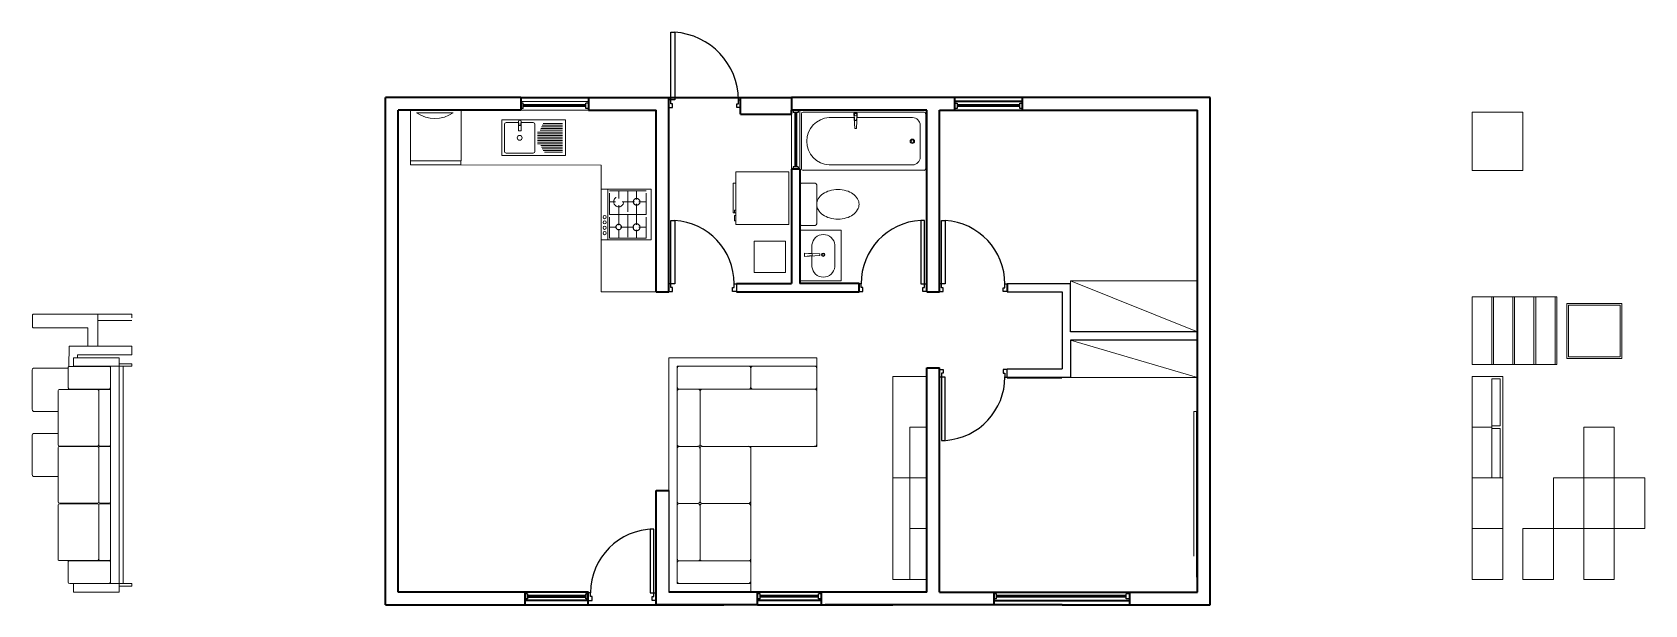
# Model space of a CAD drawing. Header units: millimetres. Extents: x -4 to 175445, y 9 to 60722.
# Drawn here: x -3.59 to 15.48, y 9.28 to 16.05 of the extents above; entities outside this region: 2.
import ezdxf

# ---------------------------------------------------------------- set-up
doc = ezdxf.new("R2010")
doc.units = ezdxf.units.MM
doc.linetypes.add('HIDDEN', pattern=[0.375, 0.25, -0.125])
for name, color, linetype, lineweight in [('A-DOOR-FULL', 4, 'Continuous', 25), ('A-FLOR-LEVL', 7, 'Continuous', 35), ('A-FURN', 8, 'Continuous', 18), ('A-GLAZ-FULL', 4, 'Continuous', 25), ('A-SECT-MCUT', 7, 'Continuous', 35), ('A-WALL-FULL', 7, 'Continuous', 35), ('A-WALL-FULL-EXTR', 7, 'Continuous', 35), ('A-WALL-FULL-INTR', 7, 'Continuous', 35)]:
    doc.layers.add(name, color=color, linetype=linetype, lineweight=lineweight)
doc.layers.add("costruzione sez cc'", color=161, linetype='Continuous')

# ---------------------------------------------------------------- blocks, each defined once
blk = doc.blocks.new('Lavabo')
at = {"layer": 'A-FURN'}
for p, q in [((1.964, 15.012), (1.964, 14.592)), ((1.964, 15.012), (2.714, 15.012)), ((1.993, 14.96), (1.993, 14.64)), ((2.159, 14.98), (2.013, 14.98)), ((2.159, 14.995), (2.167, 14.947)), ((2.167, 14.947), (2.182, 14.947)), ((2.182, 14.947), (2.19, 14.995)), ((2.333, 14.98), (2.19, 14.98)), ((2.353, 14.96), (2.353, 14.64)), ((2.68, 14.889), (2.417, 14.889)), ((2.68, 14.909), (2.423, 14.909)), ((2.68, 14.929), (2.43, 14.929)), ((2.68, 14.949), (2.44, 14.949)), ((2.68, 14.969), (2.451, 14.969)), ((2.714, 15.012), (2.714, 14.592)), ((2.68, 14.869), (2.384, 14.869)), ((2.68, 14.849), (2.384, 14.849)), ((2.68, 14.829), (2.384, 14.829)), ((2.68, 14.809), (2.384, 14.809)), ((2.68, 14.789), (2.384, 14.789)), ((2.68, 14.769), (2.384, 14.769)), ((2.68, 14.749), (2.384, 14.749)), ((2.68, 14.729), (2.384, 14.729)), ((2.68, 14.709), (2.423, 14.709)), ((2.68, 14.689), (2.431, 14.689)), ((1.964, 14.592), (2.714, 14.592)), ((2.333, 14.62), (2.013, 14.62)), ((2.68, 14.669), (2.441, 14.669)), ((2.68, 14.649), (2.452, 14.649)), ((2.68, 14.629), (2.466, 14.629))]:
    blk.add_line(p, q, dxfattribs=at)
blk.add_lwpolyline([(2.19, 14.882), (2.19, 14.995, 1), (2.159, 14.995), (2.159, 14.882)], format="xyb", close=True, dxfattribs=at)
blk.add_circle((2.173, 14.8), 0.0284, dxfattribs=at)
for centre, start, end in [((2.013, 14.96), 90, 180), ((2.333, 14.96), 0, 90), ((2.013, 14.64), 180, 270), ((2.333, 14.64), 270, 0)]:
    blk.add_arc(centre, 0.02, start, end, dxfattribs=at)
blk = doc.blocks.new('Fornello')
at = {"layer": 'A-FURN', "linetype": 'HIDDEN'}
for p, q in [((3.344, 14.083), (3.344, 14.174)), ((3.556, 14.07), (3.556, 14.174)), ((3.237, 14.044), (3.305, 14.044)), ((3.384, 14.044), (3.452, 14.044)), ((3.452, 13.894), (3.237, 13.894)), ((3.237, 13.744), (3.32, 13.744)), ((3.366, 13.744), (3.452, 13.744)), ((3.344, 13.614), (3.344, 13.722)), ((3.555, 13.614), (3.555, 13.714))]:
    blk.add_line(p, q, dxfattribs=at)
at = {"layer": 'A-FURN'}
for p, q in [((3.452, 14.044), (3.529, 14.044)), ((3.452, 14.044), (3.452, 14.044)), ((3.556, 13.772), (3.556, 14.019)), ((3.582, 14.044), (3.667, 14.044)), ((3.452, 13.894), (3.667, 13.894)), ((3.452, 13.744), (3.525, 13.744)), ((3.584, 13.744), (3.667, 13.744))]:
    blk.add_line(p, q, dxfattribs=at)
blk.add_lwpolyline([(3.217, 14.194), (3.217, 13.594), (3.136, 13.594), (3.136, 14.194)], close=True, dxfattribs=at)
blk.add_lwpolyline([(3.217, 13.594), (3.217, 14.194), (3.727, 14.194), (3.727, 13.594), (3.217, 13.594)], dxfattribs=at)
at = {"layer": 'A-FURN', "linetype": 'HIDDEN'}
blk.add_lwpolyline([(3.452, 13.894), (3.452, 13.614), (3.237, 13.614), (3.237, 13.894), (3.237, 14.174), (3.452, 14.174)], close=True, dxfattribs=at)
for points in [[(3.452, 13.874), (3.452, 13.614), (3.667, 13.614), (3.667, 13.894), (3.667, 14.174), (3.452, 14.174), (3.452, 13.871)], [(3.344, 13.768), (3.344, 13.894), (3.344, 14.005)]]:
    blk.add_lwpolyline(points, dxfattribs=at)
for centre, radius in [((3.344, 14.044), 0.0594), ((3.556, 14.044), 0.0394), ((3.344, 13.746), 0.0325), ((3.555, 13.743), 0.041)]:
    blk.add_circle(centre, radius, dxfattribs=at)
at = {"layer": 'A-FURN'}
for centre in [(3.178, 13.863), (3.178, 13.801), (3.178, 13.737), (3.178, 13.674)]:
    blk.add_circle(centre, 0.0194, dxfattribs=at)
blk = doc.blocks.new('Frigorifero')
at = {"layer": 'A-FURN', "linetype": 'HIDDEN'}
blk.add_line((1.443, 15.129), (0.933, 15.129), dxfattribs=at)
at = {"layer": 'A-FURN'}
for points in [[(0.88, 15.129), (1.48, 15.129), (1.48, 14.53), (0.881, 14.53), (0.881, 15.129)], [(0.881, 14.48), (0.881, 14.53), (1.479, 14.53), (1.479, 14.48), (0.882, 14.48)]]:
    blk.add_lwpolyline(points, dxfattribs=at)
blk.add_lwpolyline([(0.953, 15.095, 0.298508), (1.388, 15.095)], format="xyb", close=True, dxfattribs=at)
blk = doc.blocks.new('Lavatrice')
at = {"layer": 'A-FURN'}
for p, q in [((4.729, 14.264), (4.729, 14.4)), ((4.729, 14.4), (5.354, 14.4)), ((5.354, 14.4), (5.354, 13.775)), ((4.698, 13.914), (4.698, 14.264)), ((4.698, 14.264), (4.729, 14.264)), ((4.729, 14.264), (4.729, 13.91)), ((4.713, 13.945), (4.713, 13.914)), ((4.729, 13.945), (4.713, 13.945)), ((4.729, 13.914), (4.698, 13.914)), ((4.713, 13.818), (4.713, 13.883)), ((4.729, 13.883), (4.713, 13.883)), ((4.729, 13.818), (4.713, 13.818)), ((4.729, 13.775), (4.729, 13.91)), ((5.354, 13.775), (4.729, 13.775))]:
    blk.add_line(p, q, dxfattribs=at)
blk = doc.blocks.new('Mobile lavanderia')
at = {"layer": 'A-FURN'}
blk.add_lwpolyline([(4.946, 13.579), (5.316, 13.579), (5.316, 13.209), (4.946, 13.209), (4.946, 13.579)], dxfattribs=at)
blk = doc.blocks.new('Lavandino')
at = {"layer": 'A-FURN'}
for points in [[(5.486, 13.109), (5.486, 13.709), (5.976, 13.709), (5.976, 13.109), (5.486, 13.109)], [(5.542, 13.437), (5.63, 13.427), (5.63, 13.407), (5.542, 13.397), (5.542, 13.437)]]:
    blk.add_lwpolyline(points, dxfattribs=at)
blk.add_lwpolyline([(5.629, 13.402), (5.629, 13.276, 0.916705), (5.899, 13.276), (5.9, 13.534, 0.911638), (5.629, 13.534), (5.629, 13.432)], format="xyb", dxfattribs=at)
blk.add_lwpolyline([(5.724, 13.427), (5.724, 13.407), (5.542, 13.397), (5.542, 13.437)], close=True, dxfattribs=at)
for radius in [0.0203, 0.0133]:
    blk.add_circle((5.762, 13.418), radius, dxfattribs=at)
blk = doc.blocks.new('INOD')
for p, q in [((0.23, 0), (-0.23, 0)), ((-0.25, -0.02), (-0.25, -0.18)), ((0.25, -0.18), (0.25, -0.02)), ((-0.23, -0.2), (0.23, -0.2))]:
    blk.add_line(p, q)
blk.add_lwpolyline([(-0.175, -0.45, 0.07067), (-0.161, -0.549, 0.082314), (-0.124, -0.627, 0.106842), (-0.063, -0.683, 0.13438), (0, -0.7, 0.13438), (0.063, -0.683, 0.106842), (0.124, -0.627, 0.082314), (0.161, -0.549, 0.07067), (0.175, -0.45, 0.07067), (0.161, -0.351, 0.082314), (0.124, -0.273, 0.106842), (0.063, -0.217, 0.13438), (0, -0.2, 0.13438), (-0.063, -0.217, 0.106842), (-0.124, -0.273, 0.082314), (-0.161, -0.351, 0.07067)], format="xyb", close=True)
for centre, start, end in [((-0.23, -0.02), 90, 180), ((-0.23, -0.18), 180, 270), ((0.23, -0.02), 0, 90), ((0.23, -0.18), 270, 0)]:
    blk.add_arc(centre, 0.02, start, end)
blk = doc.blocks.new('WC')
at = {"layer": 'A-FURN', "rotation": 90}
blk.add_blockref('INOD', (5.486, 14.014), dxfattribs=at)
blk = doc.blocks.new('Vasca da bagno')
at = {"layer": 'A-FURN'}
for p, q in [((5.506, 14.434), (5.506, 15.085)), ((5.506, 14.434), (5.506, 15.085)), ((5.524, 15.104), (5.598, 15.104)), ((5.524, 15.104), (5.598, 15.104)), ((5.598, 15.104), (6.955, 15.104)), ((5.598, 15.104), (6.955, 15.104)), ((6.974, 15.085), (6.974, 14.434)), ((6.974, 15.085), (6.974, 14.434)), ((5.833, 15.039), (6.128, 15.039)), ((6.16, 15.039), (6.818, 15.039)), ((6.909, 14.948), (6.909, 14.572)), ((5.598, 14.416), (5.524, 14.416)), ((5.598, 14.416), (5.524, 14.416)), ((6.955, 14.416), (5.598, 14.416)), ((6.955, 14.416), (5.598, 14.416)), ((6.818, 14.48), (5.833, 14.48))]:
    blk.add_line(p, q, dxfattribs=at)
blk.add_lwpolyline([(6.155, 14.91), (6.135, 14.91), (6.125, 15.091), (6.165, 15.091)], close=True, dxfattribs=at)
blk.add_lwpolyline([(6.165, 15.091), (6.155, 15.004), (6.135, 15.004), (6.125, 15.091), (6.165, 15.091)], dxfattribs=at)
for centre, radius in [((6.146, 15.074), 0.0146), ((6.816, 14.76), 0.0259), ((6.816, 14.76), 0.0152)]:
    blk.add_circle(centre, radius, dxfattribs=at)
for centre, radius, start, end in [((5.524, 15.085), 0.0183, 90, 180), ((5.524, 15.085), 0.0183, 90, 180), ((6.955, 15.085), 0.0183, 0, 90), ((6.955, 15.085), 0.0183, 0, 90), ((5.847, 14.76), 0.28, 92.8564, 267.1436), ((6.818, 14.948), 0.0917, 0, 90), ((6.818, 14.572), 0.0917, 270, 0), ((5.524, 14.434), 0.0183, 180, 270), ((5.524, 14.434), 0.0183, 180, 270), ((6.955, 14.434), 0.0183, 270, 0), ((6.955, 14.434), 0.0183, 270, 0)]:
    blk.add_arc(centre, radius, start, end, dxfattribs=at)
blk = doc.blocks.new('Divano')
at = {"layer": 'A-FURN'}
for p, q in [((-2.414, 12.235), (-3.054, 12.235)), ((-3.054, 12.235), (-3.054, 12.199)), ((-3.166, 11.842), (-3.166, 12.09)), ((-2.684, 12.096), (-3.147, 12.096)), ((-3.147, 12.096), (-3.147, 12.096)), ((-3.101, 12.199), (-2.564, 12.199)), ((-3.101, 12.199), (-3.101, 12.099)), ((-3.101, 12.099), (-2.564, 12.099)), ((-2.665, 11.842), (-2.665, 12.09)), ((-2.564, 9.429), (-2.564, 12.199)), ((-2.821, 11.826), (-3.272, 11.826)), ((-2.684, 11.83), (-3.147, 11.83)), ((-2.787, 11.826), (-2.678, 11.826)), ((-3.284, 11.17), (-3.284, 11.812)), ((-2.804, 11.17), (-2.804, 11.812)), ((-2.804, 11.812), (-2.804, 11.17)), ((-2.664, 11.812), (-2.664, 11.17)), ((-3.284, 10.496), (-3.284, 11.137)), ((-2.821, 11.153), (-3.272, 11.153)), ((-2.82, 11.152), (-3.272, 11.152)), ((-2.804, 10.496), (-2.804, 11.137)), ((-2.804, 11.137), (-2.804, 10.496)), ((-2.791, 11.153), (-2.681, 11.153)), ((-2.787, 11.152), (-2.678, 11.152)), ((-2.664, 11.137), (-2.664, 10.496)), ((-3.284, 9.818), (-3.284, 10.46)), ((-2.816, 10.479), (-3.265, 10.479)), ((-2.817, 10.474), (-3.265, 10.474)), ((-2.804, 9.818), (-2.804, 10.46)), ((-2.804, 10.46), (-2.804, 9.818)), ((-2.791, 10.479), (-2.681, 10.479)), ((-2.787, 10.474), (-2.678, 10.474)), ((-2.664, 10.46), (-2.664, 9.818)), ((-2.821, 9.801), (-3.275, 9.801)), ((-3.166, 9.544), (-3.166, 9.791)), ((-2.684, 9.797), (-3.147, 9.797)), ((-2.791, 9.801), (-2.681, 9.801)), ((-2.665, 9.544), (-2.665, 9.791)), ((-2.684, 9.532), (-3.147, 9.532)), ((-3.101, 9.529), (-2.564, 9.529)), ((-3.101, 9.529), (-3.101, 9.429)), ((-2.564, 9.429), (-3.101, 9.429))]:
    blk.add_line(p, q, dxfattribs=at)
for points in [[(-2.564, 9.529), (-2.664, 9.529), (-2.664, 12.099), (-2.564, 12.099)], [(-2.414, 12.099), (-2.564, 12.099), (-2.564, 12.129), (-2.414, 12.129), (-2.414, 12.099)], [(-2.564, 12.099), (-2.514, 12.099), (-2.514, 9.529), (-2.564, 9.529), (-2.564, 12.099)], [(-2.414, 9.529), (-2.564, 9.529), (-2.564, 9.499), (-2.414, 9.499), (-2.414, 9.529)]]:
    blk.add_lwpolyline(points, dxfattribs=at)
for points in [[(-3.147, 12.096), (-3.154, 12.096), (-3.166, 12.096), (-3.166, 12.09)], [(-2.684, 12.096), (-2.677, 12.096), (-2.665, 12.096), (-2.665, 12.09)], [(-3.284, 11.812), (-3.284, 11.818), (-3.278, 11.826), (-3.272, 11.826)], [(-3.166, 11.842), (-3.166, 11.835), (-3.154, 11.83), (-3.147, 11.83)], [(-2.821, 11.826), (-2.814, 11.826), (-2.804, 11.819), (-2.804, 11.812)], [(-2.804, 11.812), (-2.804, 11.819), (-2.795, 11.826), (-2.787, 11.826)], [(-2.665, 11.842), (-2.665, 11.835), (-2.676, 11.83), (-2.684, 11.83)], [(-2.678, 11.826), (-2.671, 11.826), (-2.664, 11.818), (-2.664, 11.812)], [(-3.284, 11.17), (-3.284, 11.163), (-3.279, 11.153), (-3.272, 11.153)], [(-3.284, 11.137), (-3.284, 11.144), (-3.278, 11.152), (-3.272, 11.152)], [(-2.821, 11.153), (-2.813, 11.153), (-2.804, 11.162), (-2.804, 11.17)], [(-2.82, 11.152), (-2.813, 11.152), (-2.804, 11.144), (-2.804, 11.137)], [(-2.804, 11.17), (-2.804, 11.163), (-2.798, 11.153), (-2.791, 11.153)], [(-2.804, 11.137), (-2.804, 11.145), (-2.795, 11.152), (-2.787, 11.152)], [(-2.681, 11.153), (-2.673, 11.153), (-2.664, 11.162), (-2.664, 11.17)], [(-2.678, 11.152), (-2.671, 11.152), (-2.664, 11.144), (-2.664, 11.137)], [(-3.284, 10.496), (-3.284, 10.488), (-3.274, 10.479), (-3.265, 10.479)], [(-2.816, 10.479), (-2.809, 10.479), (-2.804, 10.489), (-2.804, 10.496)], [(-2.804, 10.496), (-2.804, 10.489), (-2.798, 10.479), (-2.791, 10.479)], [(-2.681, 10.479), (-2.673, 10.479), (-2.664, 10.488), (-2.664, 10.496)], [(-3.284, 10.46), (-3.284, 10.468), (-3.273, 10.474), (-3.265, 10.474)], [(-2.817, 10.474), (-2.811, 10.474), (-2.804, 10.466), (-2.804, 10.46)], [(-2.804, 10.46), (-2.804, 10.467), (-2.795, 10.474), (-2.787, 10.474)], [(-2.678, 10.474), (-2.671, 10.474), (-2.664, 10.466), (-2.664, 10.46)], [(-3.284, 9.818), (-3.284, 9.812), (-3.282, 9.801), (-3.275, 9.801)], [(-3.147, 9.797), (-3.154, 9.797), (-3.166, 9.798), (-3.166, 9.791)], [(-2.821, 9.801), (-2.813, 9.801), (-2.804, 9.81), (-2.804, 9.818)], [(-2.804, 9.818), (-2.804, 9.811), (-2.798, 9.801), (-2.791, 9.801)], [(-2.684, 9.797), (-2.678, 9.797), (-2.665, 9.798), (-2.665, 9.791)], [(-2.681, 9.801), (-2.673, 9.801), (-2.664, 9.81), (-2.664, 9.818)], [(-3.166, 9.544), (-3.166, 9.537), (-3.155, 9.532), (-3.147, 9.532)], [(-2.665, 9.544), (-2.665, 9.537), (-2.677, 9.532), (-2.684, 9.532)]]:
    blk.add_open_spline(points, degree=3, dxfattribs=at)
blk = doc.blocks.new('Mobile soggiorno')
at = {"layer": 'A-FURN'}
for p, q in [((13.666, 11.364), (13.666, 11.949)), ((13.666, 11.949), (13.766, 11.949)), ((13.766, 11.949), (13.766, 11.394)), ((13.436, 11.379), (13.666, 11.379)), ((13.766, 11.394), (13.666, 11.394)), ((13.766, 11.364), (13.666, 11.364)), ((13.666, 11.364), (13.666, 10.779)), ((13.766, 10.779), (13.766, 11.364)), ((13.766, 10.779), (13.436, 10.779)), ((13.796, 10.779), (13.766, 10.779)), ((13.796, 10.179), (13.436, 10.179))]:
    blk.add_line(p, q, dxfattribs=at)
for points in [[(13.436, 11.979), (13.796, 11.979), (13.796, 9.579), (13.436, 9.579), (13.436, 11.979)], [(15.116, 10.779), (14.756, 10.779), (14.756, 11.379), (15.116, 11.379), (15.116, 10.779), (14.756, 10.779)], [(14.396, 10.179), (14.396, 10.779), (14.756, 10.779), (14.756, 10.179), (14.396, 10.179)], [(15.116, 10.179), (15.116, 10.779), (15.476, 10.779), (15.476, 10.179), (15.116, 10.179)], [(14.036, 10.179), (14.396, 10.179), (14.396, 9.579), (14.036, 9.579), (14.036, 10.179)], [(14.756, 10.179), (14.756, 9.579), (15.116, 9.579), (15.116, 10.179), (14.756, 10.179)]]:
    blk.add_lwpolyline(points, dxfattribs=at)
blk = doc.blocks.new('Cassettiera')
at = {"layer": 'A-FURN'}
for p, q in [((-0.83, 0.03), (-0.85, 0.03)), ((-0.85, 0.03), (-0.85, -0.77)), ((-0.83, -0.77), (-0.83, 0.03)), ((-0.58, 0.03), (-0.6, 0.03)), ((-0.6, 0.03), (-0.6, -0.695)), ((-0.58, -0.77), (-0.58, 0.03)), ((-0.33, 0.03), (-0.35, 0.03)), ((-0.35, 0.03), (-0.35, -0.77)), ((-0.33, -0.77), (-0.33, 0.03)), ((-0.08, 0.03), (-0.1, 0.03)), ((-0.1, 0.03), (-0.1, -0.77)), ((-0.6, -0.695), (-0.6, -0.77)), ((-0.6, -0.77), (-0.83, -0.77)), ((-0.35, -0.77), (-0.58, -0.77)), ((-0.1, -0.77), (-0.33, -0.77))]:
    blk.add_line(p, q, dxfattribs=at)
blk.add_lwpolyline([(-1.08, 0.03), (-0.08, 0.03), (-0.08, -0.77), (-1.08, -0.77), (-1.08, 0.03)], dxfattribs=at)
blk = doc.blocks.new('Specchio')
at = {"layer": 'A-FURN'}
blk.add_lwpolyline([(1.153, -2.938), (1.153, -2.288), (1.803, -2.288), (1.803, -2.938), (1.153, -2.938)], dxfattribs=at)
blk.add_lwpolyline([(1.173, -2.918), (1.173, -2.308), (1.783, -2.308), (1.783, -2.918)], close=True, dxfattribs=at)
blk = doc.blocks.new('Vasca-sezione')
at = {"layer": 'A-FURN'}
for points in [[(16.976, 2.348), (16.976, 1.66)], [(16.976, 2.348), (16.976, 1.66), (17.576, 1.66), (17.576, 2.348), (16.976, 2.348)]]:
    blk.add_lwpolyline(points, dxfattribs=at)
blk = doc.blocks.new('ESAGONO FINESTRE')
at = {"layer": "costruzione sez cc'"}
blk.add_lwpolyline([(173.525007, 59.887011), (174.001597, 59.061532), (174.954778, 59.061532), (175.431368, 59.887011), (174.954778, 60.712489), (174.001597, 60.712489)], close=True, dxfattribs=at)

msp = doc.modelspace()

# ---------------------------------------------------------------- linework, layer by layer
for p, q in [((7.136, 12.979), (7.136, 13.079)), ((7.936, 13.079), (8.686, 13.079)), ((7.936, 12.979), (8.586, 12.979)), ((8.586, 12.979), (8.586, 12.068)), ((8.686, 12.508), (8.686, 13.079)), ((10.186, 12.508), (8.686, 12.508)), ((10.186, 12.408), (8.686, 12.408)), ((8.686, 12.408), (8.686, 11.968)), ((6.986, 12.079), (6.986, 9.679)), ((7.936, 12.068), (8.586, 12.068)), ((4.306, 11.829), (4.306, 11.829)), ((6.986, 11.979), (6.986, 9.579)), ((8.686, 11.968), (7.934, 11.968)), ((7.936, 11.972), (7.936, 11.968)), ((8.686, 11.968), (8.586, 11.968)), ((3.936, 10.629), (3.936, 9.429)), ((5.737, 9.329), (5.737, 9.329)), ((8.53, 9.327), (8.53, 9.327)), ((9.386, 9.331), (9.386, 9.327))]:
    msp.add_line(p, q)
at = {"layer": 'A-DOOR-FULL'}
msp.add_line((4.736, 13.079), (4.736, 12.979), dxfattribs=at)
for points in [[(4.006, 16.049), (4.006, 15.249), (3.961, 15.249), (3.961, 16.049), (4.006, 16.049)], [(3.961, 15.249), (3.936, 15.249), (3.936, 15.159), (3.981, 15.159), (3.981, 15.204), (3.961, 15.204), (3.961, 15.249)], [(4.761, 15.249), (4.786, 15.249), (4.786, 15.159), (4.741, 15.159), (4.741, 15.204), (4.761, 15.204), (4.761, 15.249)], [(4.006, 13.824), (4.006, 13.074), (3.961, 13.074), (3.961, 13.824), (4.006, 13.824)], [(6.916, 13.824), (6.916, 13.074), (6.961, 13.074), (6.961, 13.824), (6.916, 13.824)], [(7.206, 13.823), (7.206, 13.073), (7.161, 13.073), (7.161, 13.823), (7.206, 13.823)], [(3.961, 13.074), (3.936, 13.074), (3.936, 12.984), (3.981, 12.984), (3.981, 13.029), (3.961, 13.029), (3.961, 13.074)], [(4.711, 13.074), (4.736, 13.074), (4.736, 12.984), (4.691, 12.984), (4.691, 13.029), (4.711, 13.029), (4.711, 13.074)], [(6.211, 13.074), (6.186, 13.074), (6.186, 12.984), (6.231, 12.984), (6.231, 13.029), (6.211, 13.029), (6.211, 13.074)], [(6.961, 13.074), (6.986, 13.074), (6.986, 12.984), (6.941, 12.984), (6.941, 13.029), (6.961, 13.029), (6.961, 13.074)], [(7.161, 13.073), (7.136, 13.073), (7.136, 12.983), (7.181, 12.983), (7.181, 13.028), (7.161, 13.028), (7.161, 13.073)], [(7.911, 13.073), (7.936, 13.073), (7.936, 12.983), (7.891, 12.983), (7.891, 13.028), (7.911, 13.028), (7.911, 13.073)], [(7.161, 11.972), (7.136, 11.972), (7.136, 12.062), (7.181, 12.062), (7.181, 12.017), (7.161, 12.017), (7.161, 11.972)], [(7.911, 11.972), (7.936, 11.972), (7.936, 12.062), (7.891, 12.062), (7.891, 12.017), (7.911, 12.017), (7.911, 11.972)], [(7.206, 11.222), (7.206, 11.972), (7.161, 11.972), (7.161, 11.222), (7.206, 11.222)], [(3.715, 10.171), (3.715, 9.421), (3.76, 9.421), (3.76, 10.171), (3.715, 10.171)], [(3.01, 9.421), (2.985, 9.421), (2.985, 9.331), (3.03, 9.331), (3.03, 9.376), (3.01, 9.376), (3.01, 9.421)], [(3.76, 9.421), (3.785, 9.421), (3.785, 9.331), (3.74, 9.331), (3.74, 9.376), (3.76, 9.376), (3.76, 9.421)]]:
    msp.add_lwpolyline(points, dxfattribs=at)
for centre, radius, start, end in [((3.951, 15.241), 0.81, 0.5593, 86.1246), ((3.958, 13.073), 0.752, 0.1972, 86.3819), ((6.958, 13.078), 0.747, 93.2225, 180.2924), ((7.158, 13.072), 0.752, 359.8768, 86.3819), ((7.158, 11.973), 0.752, 274.0783, 0.0751), ((3.763, 9.42), 0.752, 90.1897, 179.9249)]:
    msp.add_arc(centre, radius, start, end, dxfattribs=at)
at = {"layer": 'A-FLOR-LEVL'}
for p, q in [((2.186, 15.279), (2.986, 15.279)), ((3.936, 15.279), (4.786, 15.279)), ((5.737, 9.429), (4.987, 9.429)), ((5.737, 9.429), (5.737, 9.329)), ((2.186, 9.279), (3.786, 9.279)), ((2.186, 9.279), (3.786, 9.279)), ((2.986, 9.279), (4.586, 9.279)), ((5.737, 9.329), (4.987, 9.329)), ((4.987, 9.279), (6.587, 9.279)), ((9.386, 9.327), (7.78, 9.327)), ((8.586, 9.279), (10.186, 9.279))]:
    msp.add_line(p, q, dxfattribs=at)
msp.add_lwpolyline([(2.985, 9.279), (2.985, 9.329), (2.985, 9.429), (2.235, 9.429), (2.235, 9.279)], dxfattribs=at)
at = {"layer": 'A-FURN'}
for p, q in [((2.986, 15.229), (2.186, 15.229)), ((2.986, 15.129), (2.186, 15.129)), ((5.386, 15.079), (5.386, 14.429)), ((5.486, 14.429), (5.486, 15.129)), ((3.136, 14.479), (0.881, 14.48)), ((3.136, 14.479), (3.136, 12.979)), ((3.136, 12.979), (3.786, 12.979)), ((8.686, 13.108), (10.186, 12.508)), ((-3.585, 12.709), (-3.585, 12.561)), ((-2.814, 12.715), (-3.573, 12.715)), ((-2.815, 12.335), (-2.815, 12.715)), ((-2.814, 12.715), (-2.414, 12.715)), ((-2.414, 12.64), (-2.814, 12.64)), ((-2.414, 12.715), (-2.414, 12.67)), ((-2.933, 12.553), (-3.573, 12.553)), ((-2.933, 12.553), (-2.933, 12.471)), ((-2.933, 12.471), (-2.933, 12.335)), ((8.686, 12.408), (10.186, 11.968)), ((-3.154, 12.335), (-3.158, 12.096)), ((-2.414, 12.335), (-3.154, 12.335)), ((-3.154, 12.335), (-2.414, 12.335)), ((-2.414, 12.335), (-2.414, 12.235)), ((-3.59, 12.054), (-3.59, 11.59)), ((-3.166, 12.075), (-3.575, 12.075)), ((4.036, 12.074), (4.036, 12.099)), ((4.063, 12.099), (4.036, 12.099)), ((4.881, 12.099), (4.93, 12.099)), ((4.906, 11.854), (4.906, 12.074)), ((5.686, 12.199), (5.686, 11.152)), ((4.306, 11.829), (4.061, 11.829)), ((4.881, 11.829), (4.931, 11.829)), ((8.686, 11.968), (10.186, 11.968)), ((-3.284, 11.565), (-3.575, 11.565)), ((10.144, 11.565), (10.144, 11.385)), ((10.176, 9.605), (10.176, 11.565)), ((-3.59, 11.286), (-3.59, 10.822)), ((-3.284, 11.304), (-3.575, 11.304)), ((4.281, 11.152), (4.06, 11.152)), ((4.329, 11.152), (5.686, 11.152)), ((4.906, 11.152), (4.906, 9.429)), ((-3.284, 10.795), (-3.575, 10.795)), ((3.936, 9.429), (3.936, 10.629)), ((4.036, 10.476), (4.036, 10.501)), ((4.906, 10.476), (4.906, 10.501)), ((4.281, 10.476), (4.06, 10.476)), ((4.06, 10.476), (4.061, 10.476)), ((4.331, 10.476), (4.881, 10.476)), ((6.786, 10.179), (6.986, 10.179)), ((4.306, 9.799), (4.061, 9.799)), ((4.906, 9.429), (3.936, 9.429))]:
    msp.add_line(p, q, dxfattribs=at)
for points in [[(8.686, 13.079), (8.686, 13.108), (10.186, 13.108)], [(4.906, 9.429), (3.936, 9.429), (3.936, 12.199), (5.686, 12.199)], [(4.906, 9.529), (4.036, 9.529), (4.036, 12.074)], [(4.063, 12.099), (4.881, 12.099)], [(4.931, 12.099), (5.686, 12.099)], [(4.306, 11.829), (4.881, 11.829)], [(4.931, 11.829), (5.662, 11.829)], [(6.986, 9.579), (6.586, 9.579), (6.586, 11.979), (6.986, 11.979), (6.986, 9.579), (6.786, 9.579), (6.786, 10.179), (6.786, 10.779), (6.986, 10.779)], [(4.306, 11.177), (4.306, 11.804)], [(10.144, 9.853), (10.144, 11.565), (10.176, 11.565)], [(6.986, 11.379), (6.786, 11.379), (6.786, 10.779), (6.586, 10.779)], [(4.306, 10.501), (4.306, 11.128)], [(4.306, 9.822), (4.306, 10.451)], [(4.884, 9.799), (4.306, 9.799)]]:
    msp.add_lwpolyline(points, dxfattribs=at)
for centre, radius, start, end in [((4.062, 12.073), 0.0263, 87.2208, 177.2208), ((4.88, 12.074), 0.0253, 359.2452, 89.2452), ((4.932, 12.073), 0.0261, 92.4399, 177.5601), ((5.659, 12.072), 0.0267, 3.515, 86.485), ((4.065, 11.859), 0.0302, 189.1992, 260.8008), ((4.063, 11.802), 0.0273, 94.6897, 175.3103), ((4.063, 11.802), 0.0273, 85.3103, 85.3466), ((4.28, 11.803), 0.0258, 1.6966, 88.3034), ((4.333, 11.802), 0.0273, 94.5927, 175.4073), ((4.879, 11.856), 0.0272, 274.4193, 355.5807), ((4.931, 11.854), 0.0252, 180.3598, 270.3598), ((5.661, 11.853), 0.0243, 268.3173, 358.3173), ((5.66, 11.804), 0.0254, 3.5994, 85.9614), ((4.06, 11.177), 0.0247, 179.3453, 269.3453), ((4.063, 11.125), 0.027, 95.2212, 176.0881), ((4.28, 11.178), 0.0257, 271.4707, 358.5293), ((4.28, 11.127), 0.0253, 3.4232, 89.4783), ((4.334, 11.18), 0.0281, 185.943, 264.057), ((4.33, 11.128), 0.0244, 88.5467, 185.632), ((4.874, 11.121), 0.0321, 11.5402, 78.4598), ((5.66, 11.178), 0.0258, 271.7825, 358.2175), ((4.064, 10.504), 0.0281, 186.0425, 263.9575), ((4.276, 10.505), 0.0297, 278.4484, 351.5516), ((4.337, 10.507), 0.0323, 191.8397, 258.1603), ((4.874, 10.507), 0.0318, 281.2525, 348.7475), ((4.061, 10.451), 0.0248, 89.6436, 180.3564), ((4.278, 10.448), 0.0273, 4.6925, 85.3075), ((4.334, 10.448), 0.0283, 96.3492, 173.6508), ((4.878, 10.448), 0.0274, 355.1836, 85.1836), ((4.061, 9.824), 0.025, 180.0766, 269.9234), ((4.062, 9.772), 0.0265, 93.0856, 176.9144), ((4.281, 9.824), 0.0251, 270.2568, 356.3631), ((4.33, 9.823), 0.0243, 178.2484, 268.2484), ((4.88, 9.825), 0.026, 272.1864, 357.8136), ((4.882, 9.775), 0.0236, 3.5523, 93.5523), ((4.066, 9.559), 0.0308, 189.9884, 260.0116), ((4.876, 9.558), 0.0295, 278.1405, 8.1405)]:
    msp.add_arc(centre, radius, start, end, dxfattribs=at)
for points in [[(-3.585, 12.709), (-3.585, 12.714), (-3.577, 12.715), (-3.573, 12.715)], [(-3.585, 12.561), (-3.585, 12.556), (-3.578, 12.553), (-3.573, 12.553)], [(-3.59, 12.054), (-3.59, 12.063), (-3.584, 12.075), (-3.575, 12.075)], [(-3.575, 11.565), (-3.585, 11.565), (-3.59, 11.581), (-3.59, 11.59)], [(-3.59, 11.286), (-3.59, 11.294), (-3.583, 11.304), (-3.575, 11.304)], [(-3.59, 10.822), (-3.59, 10.812), (-3.586, 10.795), (-3.575, 10.795)]]:
    msp.add_open_spline(points, degree=3, dxfattribs=at)
at = {"layer": 'A-GLAZ-FULL'}
for p, q in [((2.216, 15.209), (2.186, 15.209)), ((2.216, 15.149), (2.186, 15.149)), ((2.216, 15.149), (2.216, 15.209)), ((2.956, 15.189), (2.216, 15.189)), ((2.956, 15.179), (2.216, 15.179)), ((2.956, 15.169), (2.216, 15.169)), ((2.986, 15.209), (2.956, 15.209)), ((2.956, 15.149), (2.956, 15.209)), ((2.986, 15.149), (2.956, 15.149)), ((5.406, 15.129), (5.406, 15.099)), ((5.466, 15.099), (5.406, 15.099)), ((5.426, 15.099), (5.426, 14.459)), ((5.436, 15.099), (5.436, 14.459)), ((5.446, 15.099), (5.446, 14.459)), ((5.466, 15.129), (5.466, 15.099)), ((8.086, 15.189), (7.346, 15.189)), ((8.086, 15.179), (7.346, 15.179)), ((8.086, 15.169), (7.346, 15.169)), ((5.466, 14.459), (5.406, 14.459)), ((5.406, 14.459), (5.406, 14.429)), ((5.466, 14.459), (5.466, 14.429)), ((5.017, 9.409), (4.987, 9.409)), ((5.017, 9.349), (4.987, 9.349)), ((5.017, 9.349), (5.017, 9.409)), ((5.707, 9.389), (5.017, 9.389)), ((5.707, 9.379), (5.017, 9.379)), ((5.707, 9.369), (5.017, 9.369)), ((5.737, 9.409), (5.707, 9.409)), ((5.707, 9.349), (5.707, 9.409)), ((5.737, 9.349), (5.707, 9.349)), ((7.81, 9.407), (7.78, 9.407)), ((7.81, 9.347), (7.78, 9.347)), ((7.81, 9.347), (7.81, 9.407)), ((9.346, 9.387), (7.81, 9.387)), ((9.346, 9.377), (7.81, 9.377)), ((9.346, 9.367), (7.81, 9.367)), ((9.386, 9.407), (9.346, 9.407)), ((9.346, 9.347), (9.346, 9.407)), ((9.386, 9.347), (9.346, 9.347))]:
    msp.add_line(p, q, dxfattribs=at)
for points in [[(7.316, 15.209), (7.346, 15.209), (7.346, 15.149), (7.316, 15.149)], [(8.116, 15.149), (8.086, 15.149), (8.086, 15.209), (8.116, 15.209)], [(2.265, 9.409), (2.265, 9.349), (2.235, 9.349), (2.265, 9.349), (2.265, 9.409), (2.235, 9.409)]]:
    msp.add_lwpolyline(points, dxfattribs=at)
for points in [[(2.955, 9.389), (2.265, 9.389)], [(2.955, 9.379), (2.265, 9.379)], [(2.955, 9.369), (2.265, 9.369)], [(2.985, 9.349), (2.955, 9.349), (2.955, 9.409), (2.985, 9.409), (2.955, 9.409), (2.955, 9.349)]]:
    msp.add_lwpolyline(points, close=True, dxfattribs=at)
at = {"layer": 'A-SECT-MCUT', "color": 7, "true_color": 0xffffff}
msp.add_line((8.116, 15.229), (7.316, 15.229), dxfattribs=at)
at = {"layer": 'A-SECT-MCUT'}
for p, q in [((7.78, 9.429), (7.78, 9.279)), ((9.386, 9.279), (9.386, 9.429)), ((2.985, 9.329), (2.235, 9.329))]:
    msp.add_line(p, q, dxfattribs=at)
at = {"layer": 'A-WALL-FULL'}
for p, q in [((2.986, 15.129), (3.786, 15.129)), ((3.786, 12.979), (3.786, 15.129)), ((6.986, 12.979), (7.136, 12.979)), ((6.986, 12.079), (7.136, 12.079))]:
    msp.add_line(p, q, dxfattribs=at)
msp.add_lwpolyline([(2.186, 15.129), (0.736, 15.129)], dxfattribs=at)
at = {"layer": 'A-WALL-FULL-EXTR'}
for p, q in [((0.586, 9.279), (0.586, 15.279)), ((2.186, 15.279), (2.186, 15.129)), ((2.986, 15.279), (2.986, 15.129)), ((2.986, 15.279), (3.786, 15.279)), ((3.786, 15.279), (3.936, 15.279)), ((3.936, 12.979), (3.936, 15.279)), ((10.336, 15.279), (5.386, 15.279)), ((5.386, 15.279), (5.386, 15.129)), ((7.316, 15.279), (7.316, 15.129)), ((8.116, 15.279), (8.116, 15.129)), ((10.336, 9.279), (10.336, 15.279)), ((0.736, 9.429), (0.736, 15.129)), ((6.986, 15.129), (5.386, 15.129)), ((6.986, 15.129), (5.386, 15.129)), ((6.986, 12.979), (6.986, 15.129)), ((7.136, 12.979), (7.136, 15.129)), ((7.136, 15.129), (10.186, 15.129)), ((10.186, 9.429), (10.186, 15.129)), ((3.786, 12.979), (3.936, 12.979)), ((6.986, 12.979), (6.986, 12.979)), ((6.986, 9.429), (6.986, 12.079)), ((7.136, 9.429), (7.136, 12.079)), ((3.786, 9.279), (3.786, 10.629)), ((3.786, 10.629), (3.936, 10.629)), ((2.235, 9.429), (0.736, 9.429)), ((4.986, 9.429), (3.936, 9.429)), ((4.987, 9.279), (4.987, 9.429)), ((5.786, 9.429), (5.737, 9.429)), ((6.986, 9.429), (5.786, 9.429)), ((7.136, 9.429), (10.186, 9.429)), ((0.586, 9.279), (2.186, 9.279)), ((4.987, 9.279), (3.786, 9.279)), ((5.737, 9.329), (5.737, 9.279)), ((8.586, 9.279), (5.786, 9.279)), ((10.186, 9.279), (10.336, 9.279))]:
    msp.add_line(p, q, dxfattribs=at)
msp.add_lwpolyline([(2.186, 15.279), (0.586, 15.279)], dxfattribs=at)
at = {"layer": 'A-WALL-FULL-INTR'}
for p, q in [((4.786, 15.079), (4.786, 15.279)), ((4.786, 15.279), (5.386, 15.279)), ((4.786, 15.079), (5.386, 15.079)), ((5.386, 15.079), (5.386, 15.129)), ((5.386, 14.429), (5.386, 13.079)), ((5.486, 14.429), (5.386, 14.429)), ((5.486, 14.429), (5.486, 13.079)), ((4.736, 13.079), (5.386, 13.079)), ((4.736, 12.979), (6.186, 12.979)), ((6.186, 13.079), (5.486, 13.079)), ((6.186, 12.979), (6.186, 13.079)), ((7.936, 13.079), (7.936, 12.979)), ((7.936, 12.062), (7.936, 12.068)), ((8.584, 12.068), (8.584, 12.068)), ((7.934, 11.968), (7.934, 11.968)), ((7.936, 11.968), (8.584, 11.968))]:
    msp.add_line(p, q, dxfattribs=at)

# ---------------------------------------------------------------- block references
at = {"layer": "costruzione sez cc'", "xscale": 1000, "yscale": 1000, "zscale": 1000}
for p in [(3.715, 9.421), (13.98, 6.092)]:
    msp.add_blockref('ESAGONO FINESTRE', p, dxfattribs=at)
at = {"layer": "costruzione sez cc'"}
for name, p in [('Frigorifero', (0, 0)), ('Vasca da bagno', (0, 0)), ('Vasca-sezione', (-3.54, 12.755)), ('Lavabo', (0, 0)), ('Lavatrice', (0, 0)), ('Fornello', (0, 0)), ('WC', (0, 0)), ('Mobile lavanderia', (0, 0)), ('Lavandino', (0, 0)), ('Cassettiera', (14.516, 12.89)), ('Specchio', (13.401, 15.129)), ('Divano', (0, 0)), ('Mobile soggiorno', (0, 0))]:
    msp.add_blockref(name, p, dxfattribs=at)

doc.saveas('drawing.dxf')
